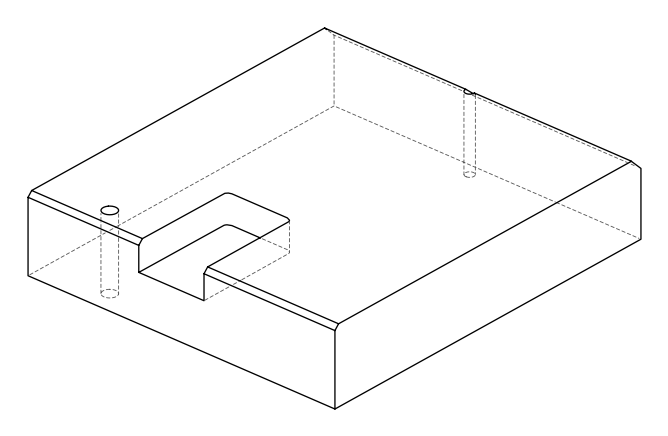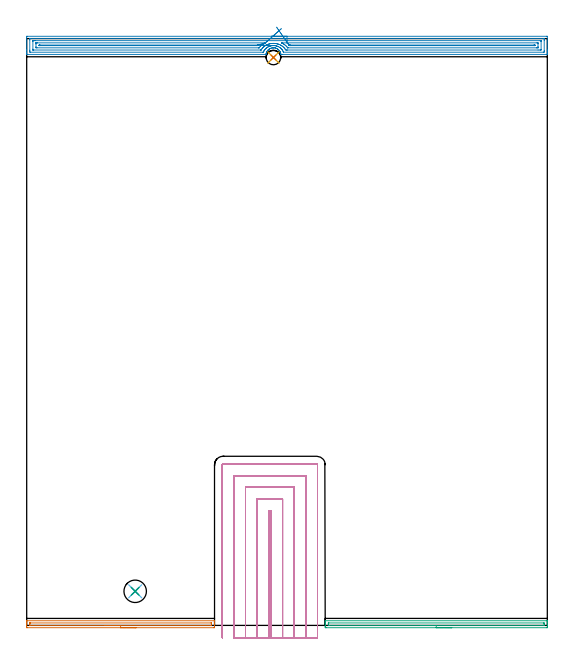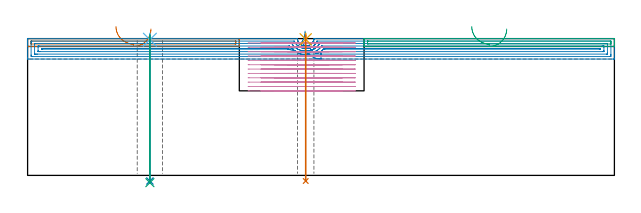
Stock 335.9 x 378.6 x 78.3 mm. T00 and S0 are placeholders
(PLAN: 9 operations, 4 tool changes, 53.1 min)
(1 AREA_MILL | FG_CHAMFER_SURFACE | UGT0205_001 | 2.11 min | 1259 mm3)
(2 AREA_MILL_1 | FG_CHAMFER_SURFACE_1 | UGT0205_001 | 13.61 min | 22995 mm3)
(3 AREA_MILL_2 | FG_CHAMFER_SURFACE_2 | UGT0205_001 | 2.46 min | 1485 mm3)
(4 MILL_SLOT | SLOT_PARTIAL_RECTANGULAR | NXT0201_013 | Follow Part, ap 2.5, ae 75% | 33.85 min | 232492 mm3)
(5 SPOT_DRILL | STEP1HOLE | NXT0321_9005460120000 | 0.03 min | 8 mm3)
(6 SPOT_DRILL_1 | STEP1HOLE_1 | NXT0321_9005460120000 | 0.03 min | 6 mm3)
(7 DRILL_THROUGH_HOLE_INTO_CENTER | STEP1HOLE | NXT0301_065 | 0.34 min | 5346 mm3)
(8 DRILL_THROUGH_HOLE_INTO_CENTER_1 | STEP1HOLE_1 | NXT0301_065 | 0.34 min | 5409 mm3)
(9 DRILL_TO_ENLARGE_THROUGH_HOLE | STEP1HOLE_1 | NXT0301_106 | 0.34 min | 7513 mm3)
(TOOL UGT0205_001 | Chamfer Mill 20 x 3 x 45 deg. | D20 FL50 Z2)
(TOOL NXT0201_013 | ENDMILL 10mm | D10 FL30 Z4)
(TOOL NXT0321_9005460120000 | NC Spot Drill, 142deg, 12mm, Carbide, Uncoated | D12 PA142 FL30 Z2)
(TOOL NXT0301_065 | Carbide Drill 9.4mm [860.1-0940-075A1-MM 2214] | D9.4 PA140 FL98 Z2)
(TOOL NXT0301_106 | Carbide Drill 14.5mm [860.1-1450-073A1-MM 2214] | D14.5 PA140 FL83 Z2)
(OP 1 AREA_MILL)
G17 G21 G94 G90
T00 M6
G54
G17 G0 G90 X70.6 Y-1.5 S1061 M3
G43 Z88.3 H0
Z83.8
G94 G1 X70.562 Z82.928 F250.
X70.448 Z82.063
X70.259 Z81.212
X69.997 Z80.38
X69.663 Z79.574
X69.26 Z78.8
X68.791 Z78.064
X68.26 Z77.372
X67.671 Z76.729
X67.028 Z76.14
X66.336 Z75.608
X65.6 Z75.14
X64.826 Z74.737
X64.02 Z74.403
X63.188 Z74.141
X62.336 Z73.952
X61.472 Z73.838
X60.6 Z73.8
X0.563 Y-1.499 Z73.801
X0.084 Y-1.493 Z73.802
X0.008 Y-1.49 Z73.804
X0. Y-1.017 Z74.276
Y-0.369 Z74.928
Y-0.134 Z75.163
Y0.515 Z75.812
Y0.75 Z76.046
Y1.221 Z76.52
Y2.046 Z77.345
Y2.517 Z77.816
X0.001 Y2.744 Z78.043
X0.01 Y2.994 Z78.293
X0.118 Y3. Z78.3
X121.081
X121.19 Y2.994 Z78.292
X121.2 Y2.743 Z78.041
Y1.221 Z76.52
Y0.75 Z76.046
Y0.515 Z75.812
Y-0.134 Z75.163
Y-0.369 Z74.928
X121.196 Y-1.017 Z74.277
X121.192 Y-1.49 Z73.804
X121.116 Y-1.493 Z73.802
X120.637 Y-1.5 Z73.8
X60.6
Y-0.086 Z75.214
X2.294
X2.126 Y-0.084 Z75.216
X2.043 Y-0.081 Z75.219
X2.011 Y-0.079 Z75.221
X2.007 Y-0.053 Z75.247
X2.003 Y0.019 Z75.319
X2. Y0.206 Z75.506
Y0.75 Z76.05
Y1.09 Z76.39
X2.003 Y1.43 Z76.73
X2.006 Y1.527 Z76.827
X2.01 Y1.58 Z76.88
X2.028 Y1.581 Z76.881
X2.132 Y1.584 Z76.884
X2.342 Y1.586 Z76.886
X2.39
X118.906
X119.073 Y1.584 Z76.884
X119.157 Y1.581 Z76.881
X119.189 Y1.579 Z76.879
X119.193 Y1.553 Z76.853
X119.197 Y1.481 Z76.781
X119.2 Y1.294 Z76.594
Y0.75 Z76.05
Y0.41 Z75.71
X119.197 Y0.07 Z75.37
X119.194 Y-0.027 Z75.273
X119.19 Y-0.08 Z75.22
X119.172 Y-0.081 Z75.219
X119.068 Y-0.084 Z75.216
X118.858 Y-0.086 Z75.214
X118.81
X60.6
X59.728 Z75.252
X58.863 Z75.366
X58.012 Z75.555
X57.18 Z75.817
X56.374 Z76.151
X55.6 Z76.554
X54.864 Z77.023
X54.172 Z77.554
X53.529 Z78.143
X52.94 Z78.786
X52.408 Z79.478
X51.94 Z80.214
X51.537 Z80.988
X51.203 Z81.794
X50.941 Z82.626
X50.752 Z83.478
X50.638 Z84.343
X50.6 Z85.214
G0 Z88.3
M5
M2
(OP 2 AREA_MILL_1)
G17 G21 G94 G90
T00 M6
G54
G17 G0 G90 X157.95 Y380.1 S1061 M3
G43 Z88.3 H0
Z76.6
G94 G1 X157.988 Z75.728 F250.
X158.102 Z74.864
X158.291 Z74.012
X158.553 Z73.18
X158.887 Z72.374
X159.29 Z71.6
X159.758 Z70.864
X160.29 Z70.172
X160.879 Z69.529
X161.522 Z68.94
X162.214 Z68.409
X162.95 Z67.94
X163.724 Z67.537
X164.53 Z67.203
X165.362 Z66.941
X166.214 Z66.752
X167.078 Z66.638
X167.95 Z66.6
X335.294
X335.658 Y380.097 Z66.602
X335.89 Y380.092 Z66.606
X335.9 Y379.856 Z66.841
Y371.589 Z75.105
Y371.02 Z75.677
Y370.702 Z75.994
Y370.133 Z76.563
Y369.815 Z76.88
Y369.18 Z77.52
Y368.778 Z77.921
X335.893 Y368.429 Z78.262
X335.89 Y368.403 Z78.288
X335.74 Y368.4 Z78.3
X164.826
X163.973 Y368.407 Z78.293
X163.962 Y368.496 Z78.204
X163.934 Y368.656 Z78.043
X163.903 Y368.831 Z77.866
X163.878 Y368.928 Z77.768
X163.844 Y369.062 Z77.636
X163.803 Y369.221 Z77.476
X163.752 Y369.372 Z77.325
X163.657 Y369.65 Z77.048
X163.587 Y369.815 Z76.883
X163.479 Y370.069 Z76.629
X163.46 Y370.103 Z76.595
X163.365 Y370.259 Z76.439
X163.185 Y370.556 Z76.143
X163.041 Y370.749 Z75.95
X162.865 Y370.985 Z75.712
X162.585 Y371.294 Z75.402
X162.446 Y371.417 Z75.28
X162.248 Y371.592 Z75.105
X161.894 Y371.867 Z74.831
X161.866 Y371.885 Z74.813
X161.69 Y371.997 Z74.701
X161.249 Y372.226 Z74.471
X161.08 Y372.297 Z74.401
X160.81 Y372.407 Z74.286
X160.796 Y372.413 Z74.281
X160.594 Y372.476 Z74.223
X160.576 Y372.482 Z74.218
X160.364 Y372.542 Z74.151
X160.352 Y372.546 Z74.148
X159.902 Y372.638 Z74.061
X159.585 Y372.67 Z74.028
X159.471 Y372.678 Z74.013
X159.456 Y372.68 Z74.011
X159.401 Y372.679 Z74.008
X159.064 Y372.684 Z74.007
X159.041 Z74.008
X159.008 Y372.685
X158.964 Y372.68 Z74.01
X158.927 Y372.677 Z74.014
X158.654 Y372.654 Z74.044
X158.579 Y372.647 Z74.05
X158.559 Y372.645 Z74.052
X158.114 Y372.565 Z74.132
X157.663 Y372.434 Z74.263
X157.24 Y372.268 Z74.427
X157.219 Y372.261 Z74.435
X156.856 Y372.077 Z74.623
X156.794 Y372.04 Z74.66
X156.506 Y371.868 Z74.831
X156.325 Y371.737 Z74.962
X156.199 Y371.628 Z75.071
X155.91 Y371.379 Z75.321
X155.894 Y371.362 Z75.338
X155.686 Y371.146 Z75.55
X155.604 Y371.062 Z75.636
X155.529 Y370.986 Z75.713
X155.431 Y370.867 Z75.832
X155.174 Y370.494 Z76.206
X155.009 Y370.208 Z76.491
X154.949 Y370.104 Z76.595
X154.75 Y369.669 Z77.031
X154.593 Y369.222 Z77.477
X154.537 Y369.028 Z77.672
X154.502 Y368.857 Z77.842
X154.463 Y368.658 Z78.04
X154.416 Y368.405 Z78.291
X154.116 Y368.4 Z78.3
X0.16
X0.01 Y368.403 Z78.288
X0.007 Y368.429 Z78.262
X0. Y368.779 Z77.921
Y369.18 Z77.519
Y369.815 Z76.88
Y371.02 Z75.677
Y371.589 Z75.105
Y379.572 Z67.126
X0.002 Y379.858 Z66.839
X0.01 Y380.092 Z66.606
X0.244 Y380.099 Z66.599
X167.95 Y380.1 Z66.6
Y378.686 Z68.014
X333.508
X333.89 Y378.685 Z68.015
X333.897 Y378.299 Z68.401
X333.899 Y377.798 Z68.902
X333.9 Y377.409 Z69.291
X333.899 Y370.702 Z75.998
X333.898 Y370.316 Z76.384
X333.89 Y369.815 Z76.885
X333.51 Y369.814 Z76.886
X165.72
X165.669 Y369.815 Z76.885
X165.628 Y369.905 Z76.795
X165.416 Y370.402 Z76.298
X165.263 Y370.702 Z75.998
X165.096 Y370.976 Z75.724
X164.975 Y371.17 Z75.53
X164.826 Y371.383 Z75.317
X164.665 Y371.589 Z75.111
X164.326 Y371.983 Z74.717
X164.127 Y372.185 Z74.515
X163.934 Y372.363 Z74.337
X163.798 Y372.476 Z74.224
X163.374 Y372.809 Z73.891
X163.041 Y373.032 Z73.668
X162.426 Y373.363 Z73.337
X162.149 Y373.488 Z73.212
X161.925 Y373.585 Z73.115
X161.679 Y373.677 Z73.023
X161.511 Y373.731 Z72.969
X161.256 Y373.807 Z72.893
X160.988 Y373.882 Z72.818
X160.665 Y373.951 Z72.749
X160.364 Y374.007 Z72.693
X159.636 Y374.086 Z72.614
X159.471 Y374.092 Z72.608
X159.099 Y374.095 Z72.605
X158.746 Y374.084 Z72.616
X158.579 Y374.073 Z72.627
X158.486 Y374.065 Z72.635
X158.38 Y374.053 Z72.647
X158.012 Y374. Z72.7
X157.686 Y373.942 Z72.758
X157.423 Y373.886 Z72.814
X157.219 Y373.828 Z72.872
X156.794 Y373.701 Z72.999
X156.548 Y373.608 Z73.092
X155.962 Y373.363 Z73.337
X155.901 Y373.334 Z73.366
X155.566 Y373.149 Z73.551
X155.353 Y373.021 Z73.679
X155.009 Y372.799 Z73.901
X154.823 Y372.661 Z74.039
X154.605 Y372.476 Z74.224
X154.345 Y372.248 Z74.452
X154.116 Y372.018 Z74.682
X153.722 Y371.589 Z75.111
X153.515 Y371.3 Z75.4
X153.224 Y370.855 Z75.845
X153.168 Y370.757 Z75.943
X153.14 Y370.702 Z75.998
X152.881 Y370.156 Z76.544
X152.73 Y369.815 Z76.885
X152.332 Y369.814 Z76.886
X2.392
X2.01 Y369.815 Z76.885
X2.003 Y370.201 Z76.499
X2.001 Y370.702 Z75.998
X2. Y371.091 Z75.609
X2.001 Y377.798 Z68.902
X2.002 Y378.184 Z68.516
X2.01 Y378.685 Z68.015
X2.39 Y378.686 Z68.014
X167.95
Y377.272 Z69.429
X331.361 Y377.271
X331.724 Y377.269 Z69.431
X331.844 Y377.267 Z69.433
X331.88 Y377.265 Z69.435
X331.89 Y377.202 Z69.498
X331.895 Y377.086 Z69.614
X331.898 Y376.911 Z69.789
X331.9 Y376.736 Z69.964
X331.899 Y371.589 Z75.111
X331.897 Y371.417 Z75.283
X331.89 Y371.246 Z75.454
X331.724 Y371.236 Z75.464
X331.192 Y371.231 Z75.469
X329.939 Y371.228 Z75.472
X168.396 Y371.229 Z75.471
X167.866 Y371.23 Z75.47
X167.504 Y371.232 Z75.468
X167.147 Y371.236 Z75.464
X166.91 Y371.589 Z75.111
X166.787 Y371.769 Z74.931
X166.611 Y372.02 Z74.68
X166.41 Y372.281 Z74.419
X166.244 Y372.476 Z74.224
X165.998 Y372.758 Z73.942
X165.719 Y373.042 Z73.658
X165.356 Y373.363 Z73.337
X164.826 Y373.782 Z72.918
X164.545 Y373.972 Z72.728
X164.363 Y374.093 Z72.607
X164.092 Y374.25 Z72.45
X163.934 Y374.337 Z72.363
X163.748 Y374.435 Z72.265
X163.041 Y374.756 Z71.944
X162.712 Y374.889 Z71.811
X162.229 Y375.057 Z71.643
X162.149 Y375.081 Z71.619
X161.955 Y375.137 Z71.563
X161.256 Y375.3 Z71.4
X161.05 Y375.342 Z71.358
X160.67 Y375.405 Z71.295
X160.364 Y375.44 Z71.26
X160.023 Y375.475 Z71.225
X159.731 Y375.499 Z71.201
X159.471 Y375.507 Z71.193
X159.096 Y375.51 Z71.19
X158.579 Y375.493 Z71.207
X158.25 Y375.464 Z71.236
X157.686 Y375.396 Z71.304
X157.461 Y375.36 Z71.34
X156.794 Y375.229 Z71.471
X156.718 Y375.212 Z71.488
X156.441 Y375.137 Z71.563
X156.03 Y375.009 Z71.691
X155.901 Y374.967 Z71.733
X155.385 Y374.763 Z71.937
X155.009 Y374.602 Z72.098
X154.767 Y374.49 Z72.21
X154.305 Y374.25 Z72.45
X154.185 Y374.182 Z72.518
X154.116 Y374.14 Z72.56
X153.644 Y373.832 Z72.868
X153.224 Y373.516 Z73.184
X153.139 Y373.447 Z73.253
X153.043 Y373.363 Z73.337
X152.672 Y373.024 Z73.676
X152.331 Y372.679 Z74.021
X152.233 Y372.573 Z74.127
X152.148 Y372.476 Z74.224
X151.938 Y372.229 Z74.471
X151.834 Y372.083 Z74.617
X151.497 Y371.589 Z75.111
X151.474 Y371.554 Z75.146
X151.267 Y371.235 Z75.465
X151.239 Y371.233 Z75.467
X151.174 Y371.231 Z75.469
X150.909 Y371.229 Z75.471
X4.539
X4.176 Y371.231 Z75.469
X4.056 Y371.233 Z75.467
X4.02 Y371.235 Z75.465
X4.01 Y371.298 Z75.402
X4.005 Y371.414 Z75.286
X4.002 Y371.589 Z75.111
X4. Y371.764 Z74.936
X4.001 Y376.911 Z69.789
X4.003 Y377.083 Z69.617
X4.01 Y377.254 Z69.446
X4.176 Y377.264 Z69.436
X4.536 Y377.268 Z69.432
X5.069 Y377.271 Z69.429
X5.598
X167.95 Y377.272
Y375.857 Z70.843
X329.215
X329.813 Y375.852 Z70.848
X329.876 Y375.85 Z70.85
X329.89 Y375.773 Z70.927
X329.894 Y375.574 Z71.126
X329.9 Y375.176 Z71.524
Y373.402 Z73.298
X329.899 Y372.939 Z73.761
X329.896 Y372.727 Z73.973
X329.893 Y372.674 Z74.026
X329.89 Y372.653 Z74.047
X329.873 Y372.65 Z74.05
X329.767 Y372.647 Z74.053
X329.046 Y372.643 Z74.057
X328.879
X168.577
X168.487 Y372.644 Z74.056
X168.443 Y372.647 Z74.053
X168.424 Y372.649 Z74.051
X168.396 Y372.673 Z74.027
X168.083 Y373.057 Z73.643
X167.82 Y373.363 Z73.337
X167.504 Y373.704 Z72.996
X167.224 Y373.975 Z72.725
X166.913 Y374.25 Z72.45
X166.611 Y374.494 Z72.206
X166.247 Y374.777 Z71.923
X165.703 Y375.152 Z71.548
X165.633 Y375.19 Z71.51
X164.826 Y375.621 Z71.079
X164.687 Y375.691 Z71.009
X164.523 Y375.773 Z70.927
X164.384 Y375.841 Z70.859
X164.464 Y375.85 Z70.85
X164.826 Y375.855 Z70.845
X164.995 Y375.856 Z70.844
X167.95 Y375.857 Z70.843
X169.246 Y374.44 Z72.26
X169.289 Y374.441 Z72.259
X169.987 Y374.443 Z72.257
X170.181
X327.261
X327.456 Y374.442 Z72.258
X327.844 Y374.437 Z72.263
X327.888 Y374.436 Z72.264
X327.892 Y374.426 Z72.274
X327.896 Y374.396 Z72.304
X327.898 Y374.341 Z72.359
X327.896 Y374.25 Z72.45
X327.89 Y374.093 Z72.607
X327.876 Y374.064 Z72.636
X327.779 Y374.061 Z72.639
X327.65 Y374.059 Z72.641
X327.455 Y374.057 Z72.643
X327.261
X170.181 Y374.058 Z72.642
X169.987 Y374.059 Z72.641
X169.604 Y374.064 Z72.636
X169.412 Y374.25 Z72.45
X169.289 Y374.378 Z72.322
X169.246 Y374.44 Z72.26
X168.848 Y375.012 Z71.737
X168.425 Y375.621 Z71.276
X167.981 Y376.26 Z70.881
X167.519 Y376.924 Z70.556
X167.043 Y377.61 Z70.303
X166.555 Y378.311 Z70.123
X166.061 Y379.022 Z70.018
X165.563 Y379.738 Z69.989
X165.066 Y380.453 Z70.037
X164.573 Y381.162 Z70.16
X164.088 Y381.86 Z70.358
X163.615 Y382.541 Z70.629
X163.157 Y383.2 Z70.971
X162.718 Y383.832 Z71.382
X162.301 Y384.432 Z71.859
X161.909 Y384.995 Z72.397
X161.546 Y385.518 Z72.993
X161.213 Y385.997 Z73.643
G0 X164.375 Y385.072 Z73.638
G1 X163.991 Y384.73 Z72.934
X163.563 Y384.348 Z72.276
X163.093 Y383.93 Z71.672
X162.586 Y383.478 Z71.124
X162.045 Y382.996 Z70.638
X161.474 Y382.488 Z70.217
X160.879 Y381.957 Z69.864
X160.262 Y381.408 Z69.582
X159.63 Y380.845 Z69.372
X158.986 Y380.272 Z69.238
X158.336 Y379.693 Z69.179
X157.685 Y379.113 Z69.196
X157.037 Y378.536 Z69.289
X156.398 Y377.967 Z69.458
X155.772 Y377.409 Z69.7
X155.164 Y376.868 Z70.015
X154.579 Y376.347 Z70.399
X154.022 Y375.85 Z70.85
X154.018 Y375.847 Z70.853
X153.605 Y375.645 Z71.055
X153.41 Y375.545 Z71.155
X153.224 Y375.445 Z71.255
X153.026 Y375.334 Z71.366
X152.696 Y375.137 Z71.563
X152.474 Y374.995 Z71.705
X152.331 Y374.9 Z71.8
X151.955 Y374.624 Z72.076
X151.482 Y374.25 Z72.45
X151.459 Y374.23 Z72.47
X151.439 Y374.212 Z72.488
X150.999 Y373.8 Z72.9
X150.546 Y373.335 Z73.365
X150.153 Y372.867 Z73.833
X149.995 Y372.673 Z74.027
X149.966 Y372.649 Z74.051
X149.925 Y372.647 Z74.053
X149.835 Y372.645 Z74.055
X149.654 Y372.643 Z74.057
X149.486
X6.685
X6.087 Y372.648 Z74.052
X6.024 Y372.649 Z74.051
X6.01 Y372.727 Z73.973
X6.006 Y372.926 Z73.774
X6. Y373.324 Z73.376
Y375.098 Z71.602
X6.001 Y375.561 Z71.139
X6.004 Y375.773 Z70.927
X6.007 Y375.826 Z70.874
X6.009 Y375.847 Z70.853
X6.027 Y375.85 Z70.85
X6.133 Y375.853 Z70.847
X6.854 Y375.857 Z70.843
X7.021
X153.735
X153.901 Y375.855 Z70.845
X154.022 Y375.85 Z70.85
X149.17 Y374.436 Z72.264
X149.112 Y374.37 Z72.33
X149.002 Y374.25 Z72.45
X148.883 Y374.129 Z72.571
X148.839 Y374.086 Z72.614
X148.806 Y374.064 Z72.636
X148.761 Y374.063 Z72.637
X148.062 Y374.058 Z72.642
X8.639 Y374.057 Z72.643
X8.444 Y374.058 Z72.642
X8.056 Y374.063 Z72.637
X8.012 Y374.064 Z72.636
X8.008 Y374.074 Z72.626
X8.004 Y374.104 Z72.596
X8.002 Y374.159 Z72.541
X8.004 Y374.25 Z72.45
X8.01 Y374.407 Z72.293
X8.024 Y374.436 Z72.264
X8.121 Y374.439 Z72.261
X8.25 Y374.441 Z72.259
X8.445 Y374.443 Z72.257
X8.639
X148.761
X148.956 Y374.441 Z72.259
X149.085 Y374.439 Z72.261
X149.17 Y374.436 Z72.264
X150.04 Y374.408 Z72.33
X150.9 Y374.38 Z72.472
X151.745 Y374.353 Z72.688
X152.567 Y374.327 Z72.977
X153.362 Y374.301 Z73.336
X154.122 Y374.276 Z73.764
X154.842 Y374.253 Z74.256
X155.516 Y374.232 Z74.809
X156.14 Y374.211 Z75.419
X156.708 Y374.193 Z76.081
X157.216 Y374.177 Z76.79
X157.66 Y374.162 Z77.54
X158.038 Y374.15 Z78.327
X158.345 Y374.14 Z79.143
X158.581 Y374.133 Z79.983
X158.742 Y374.127 Z80.84
X158.828 Y374.125 Z81.709
X158.838 Y374.124 Z82.581
G0 Z88.3
M5
M2
(OP 3 AREA_MILL_2)
G17 G21 G94 G90
T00 M6
G54
G17 G0 G90 X274.25 Y-1.5 S1061 M3
G43 Z88.3 H0
Z83.8
G94 G1 X274.212 Z82.928 F250.
X274.098 Z82.064
X273.909 Z81.212
X273.647 Z80.38
X273.313 Z79.574
X272.91 Z78.8
X272.441 Z78.064
X271.91 Z77.372
X271.321 Z76.729
X270.678 Z76.14
X269.986 Z75.608
X269.25 Z75.14
X268.476 Z74.737
X267.67 Z74.403
X266.838 Z74.141
X265.986 Z73.952
X265.122 Z73.838
X264.25 Z73.8
X193.22
X192.737 Y-1.494 Z73.802
X192.609 Y-1.491 Z73.805
X192.6 Y-1.017 Z74.278
Y-0.747 Z74.549
Y-0.134 Z75.161
Y0.408 Z75.705
Y0.75 Z76.046
Y1.292 Z76.588
Y1.634 Z76.929
Y2.317 Z77.617
Y2.627 Z77.926
X192.607 Y2.985 Z78.276
X192.609 Y2.997 Z78.288
X192.773 Y3. Z78.3
X335.727
X335.891 Y2.997 Z78.288
X335.893 Y2.985 Z78.276
X335.9 Y2.626 Z77.926
Y2.318 Z77.617
Y1.634 Z76.929
Y0.408 Z75.705
Y-0.134 Z75.161
Y-0.747 Z74.549
X335.897 Y-1.017 Z74.278
X335.891 Y-1.491 Z73.805
X335.763 Y-1.494 Z73.802
X335.28 Y-1.5 Z73.8
X264.25
Y-0.086 Z75.214
X194.957 Y-0.085 Z75.215
X194.616 Y-0.079 Z75.221
X194.61 Y0.031 Z75.331
X194.603 Y0.266 Z75.566
X194.601 Y0.75 Z76.05
X194.602 Y1.15 Z76.45
X194.61 Y1.553 Z76.853
X194.619 Y1.58 Z76.88
X194.638 Y1.581 Z76.881
X194.69 Y1.584 Z76.884
X194.795 Y1.585 Z76.885
X195.007 Y1.586 Z76.886
X333.543 Y1.585 Z76.885
X333.884 Y1.579 Z76.879
X333.89 Y1.469 Z76.769
X333.897 Y1.234 Z76.534
X333.899 Y0.75 Z76.05
X333.898 Y0.35 Z75.65
X333.89 Y-0.053 Z75.247
X333.881 Y-0.08 Z75.22
X333.862 Y-0.081 Z75.219
X333.81 Y-0.084 Z75.216
X333.705 Y-0.085 Z75.215
X333.493 Y-0.086 Z75.214
X264.25
X263.378 Z75.252
X262.513 Z75.366
X261.662 Z75.555
X260.83 Z75.817
X260.024 Z76.151
X259.25 Z76.554
X258.514 Z77.023
X257.822 Z77.554
X257.179 Z78.143
X256.589 Z78.786
X256.058 Z79.478
X255.59 Z80.214
X255.187 Z80.988
X254.853 Z81.794
X254.591 Z82.626
X254.402 Z83.478
X254.288 Z84.343
X254.25 Z85.214
G0 Z88.3
M5
M2
(OP 4 MILL_SLOT)
G17 G21 G94 G90
T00 M6
G54
G17 G0 G90 X157.6 Y-8. S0 M3
G43 Z88.3 H0
Z75.808
G94 G1 Y-5. F250.
Y74.1 F500.
X156.2
Y-5.
Y-8. F250.
X165.1
Y-5.
Y81.6 F500.
X148.7
Y-5.
Y-8. F250.
X172.6
Y-5.
Y89.1 F500.
X141.2
Y-5.
Y-8. F250.
X180.1
Y-5.
Y96.6 F500.
X133.7
Y-5.
Y-8. F250.
X187.6
Y-5.
Y103.6 F500.
G3 X187.1 Y104.1 R0.5
G1 X126.7
G3 X126.2 Y103.6 R0.5
G1 Y-5.
Y-8. F250.
G0 X157.6 Z73.317
G1 Y-5.
Y74.1 F500.
X156.2
Y-5.
Y-8. F250.
X165.1
Y-5.
Y81.6 F500.
X148.7
Y-5.
Y-8. F250.
X172.6
Y-5.
Y89.1 F500.
X141.2
Y-5.
Y-8. F250.
X180.1
Y-5.
Y96.6 F500.
X133.7
Y-5.
Y-8. F250.
X187.6
Y-5.
Y103.6 F500.
G3 X187.1 Y104.1 R0.5
G1 X126.7
G3 X126.2 Y103.6 R0.5
G1 Y-5.
Y-8. F250.
G0 X157.6 Z70.825
G1 Y-5.
Y74.1 F500.
X156.2
Y-5.
Y-8. F250.
X165.1
Y-5.
Y81.6 F500.
X148.7
Y-5.
Y-8. F250.
X172.6
Y-5.
Y89.1 F500.
X141.2
Y-5.
Y-8. F250.
X180.1
Y-5.
Y96.6 F500.
X133.7
Y-5.
Y-8. F250.
X187.6
Y-5.
Y103.6 F500.
G3 X187.1 Y104.1 R0.5
G1 X126.7
G3 X126.2 Y103.6 R0.5
G1 Y-5.
Y-8. F250.
G0 X157.6 Z68.333
G1 Y-5.
Y74.1 F500.
X156.2
Y-5.
Y-8. F250.
X165.1
Y-5.
Y81.6 F500.
X148.7
Y-5.
Y-8. F250.
X172.6
Y-5.
Y89.1 F500.
X141.2
Y-5.
Y-8. F250.
X180.1
Y-5.
Y96.6 F500.
X133.7
Y-5.
Y-8. F250.
X187.6
Y-5.
Y103.6 F500.
G3 X187.1 Y104.1 R0.5
G1 X126.7
G3 X126.2 Y103.6 R0.5
G1 Y-5.
Y-8. F250.
G0 X157.6 Z65.842
G1 Y-5.
Y74.1 F500.
X156.2
Y-5.
Y-8. F250.
X165.1
Y-5.
Y81.6 F500.
X148.7
Y-5.
Y-8. F250.
X172.6
Y-5.
Y89.1 F500.
X141.2
Y-5.
Y-8. F250.
X180.1
Y-5.
Y96.6 F500.
X133.7
Y-5.
Y-8. F250.
X187.6
Y-5.
Y103.6 F500.
G3 X187.1 Y104.1 R0.5
G1 X126.7
G3 X126.2 Y103.6 R0.5
G1 Y-5.
Y-8. F250.
G0 X157.6 Z63.35
G1 Y-5.
Y74.1 F500.
X156.2
Y-5.
Y-8. F250.
X165.1
Y-5.
Y81.6 F500.
X148.7
Y-5.
Y-8. F250.
X172.6
Y-5.
Y89.1 F500.
X141.2
Y-5.
Y-8. F250.
X180.1
Y-5.
Y96.6 F500.
X133.7
Y-5.
Y-8. F250.
X187.6
Y-5.
Y103.6 F500.
G3 X187.1 Y104.1 R0.5
G1 X126.7
G3 X126.2 Y103.6 R0.5
G1 Y-5.
Y-8. F250.
G0 X157.6 Z60.858
G1 Y-5.
Y74.1 F500.
X156.2
Y-5.
Y-8. F250.
X165.1
Y-5.
Y81.6 F500.
X148.7
Y-5.
Y-8. F250.
X172.6
Y-5.
Y89.1 F500.
X141.2
Y-5.
Y-8. F250.
X180.1
Y-5.
Y96.6 F500.
X133.7
Y-5.
Y-8. F250.
X187.6
Y-5.
Y103.6 F500.
G3 X187.1 Y104.1 R0.5
G1 X126.7
G3 X126.2 Y103.6 R0.5
G1 Y-5.
Y-8. F250.
G0 X157.6 Z58.367
G1 Y-5.
Y74.1 F500.
X156.2
Y-5.
Y-8. F250.
X165.1
Y-5.
Y81.6 F500.
X148.7
Y-5.
Y-8. F250.
X172.6
Y-5.
Y89.1 F500.
X141.2
Y-5.
Y-8. F250.
X180.1
Y-5.
Y96.6 F500.
X133.7
Y-5.
Y-8. F250.
X187.6
Y-5.
Y103.6 F500.
G3 X187.1 Y104.1 R0.5
G1 X126.7
G3 X126.2 Y103.6 R0.5
G1 Y-5.
Y-8. F250.
G0 X157.6 Z55.875
G1 Y-5.
Y74.1 F500.
X156.2
Y-5.
Y-8. F250.
X165.1
Y-5.
Y81.6 F500.
X148.7
Y-5.
Y-8. F250.
X172.6
Y-5.
Y89.1 F500.
X141.2
Y-5.
Y-8. F250.
X180.1
Y-5.
Y96.6 F500.
X133.7
Y-5.
Y-8. F250.
X187.6
Y-5.
Y103.6 F500.
G3 X187.1 Y104.1 R0.5
G1 X126.7
G3 X126.2 Y103.6 R0.5
G1 Y-5.
Y-8. F250.
G0 X157.6 Z53.383
G1 Y-5.
Y74.1 F500.
X156.2
Y-5.
Y-8. F250.
X165.1
Y-5.
Y81.6 F500.
X148.7
Y-5.
Y-8. F250.
X172.6
Y-5.
Y89.1 F500.
X141.2
Y-5.
Y-8. F250.
X180.1
Y-5.
Y96.6 F500.
X133.7
Y-5.
Y-8. F250.
X187.6
Y-5.
Y103.6 F500.
G3 X187.1 Y104.1 R0.5
G1 X126.7
G3 X126.2 Y103.6 R0.5
G1 Y-5.
Y-8. F250.
G0 X157.6 Z50.892
G1 Y-5.
Y74.1 F500.
X156.2
Y-5.
Y-8. F250.
X165.1
Y-5.
Y81.6 F500.
X148.7
Y-5.
Y-8. F250.
X172.6
Y-5.
Y89.1 F500.
X141.2
Y-5.
Y-8. F250.
X180.1
Y-5.
Y96.6 F500.
X133.7
Y-5.
Y-8. F250.
X187.6
Y-5.
Y103.6 F500.
G3 X187.1 Y104.1 R0.5
G1 X126.7
G3 X126.2 Y103.6 R0.5
G1 Y-5.
Y-8. F250.
G0 X157.6 Z48.4
G1 Y-5.
Y74.1 F500.
X156.2
Y-5.
Y-8. F250.
X165.1
Y-5.
Y81.6 F500.
X148.7
Y-5.
Y-8. F250.
X172.6
Y-5.
Y89.1 F500.
X141.2
Y-5.
Y-8. F250.
X180.1
Y-5.
Y96.6 F500.
X133.7
Y-5.
Y-8. F250.
X187.6
Y-5.
Y103.6 F500.
G3 X187.1 Y104.1 R0.5
G1 X126.7
G3 X126.2 Y103.6 R0.5
G1 Y-5.
Y-8. F250.
G0 Z88.3
M5
M2
(OP 5 SPOT_DRILL)
G17 G21 G94 G90
T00 M6
G54
G17 G0 G90 X159.2 Y366.4 S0 M3
G43 Z88.3 H0
G94 G81 G98 Z77.887 F250. R81.3
G80
M5
M2
(OP 6 SPOT_DRILL_1)
G17 G21 G94 G90
T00 M6
G54
G17 G0 G90 X70. Y22. S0 M3
G43 Z88.3 H0
G94 G81 G98 Z77.667 F250. R81.3
G80
M5
M2
(OP 7 DRILL_THROUGH_HOLE_INTO_CENTER)
G17 G21 G94 G90
T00 M6
G54
G17 G0 G90 X159.2 Y366.4 S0 M3
G43 Z88.3 H1
G94 G73 G98 Z-3.211 F250. Q9.057 R80.3
G80
M5
M2
(OP 8 DRILL_THROUGH_HOLE_INTO_CENTER_1)
G17 G21 G94 G90
T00 M6
G54
G17 G0 G90 X70. Y22. S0 M3
G43 Z88.3 H1
G94 G73 G98 Z-3.211 F250. Q9.057 R80.3
G80
M5
M2
(OP 9 DRILL_TO_ENLARGE_THROUGH_HOLE)
G17 G21 G94 G90
T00 M6
G54
G17 G0 G90 X70. Y22. S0 M3
G43 Z88.3 H1
G94 G73 G98 Z-4.139 F250. Q13.74 R80.3
G80
M5
M2
